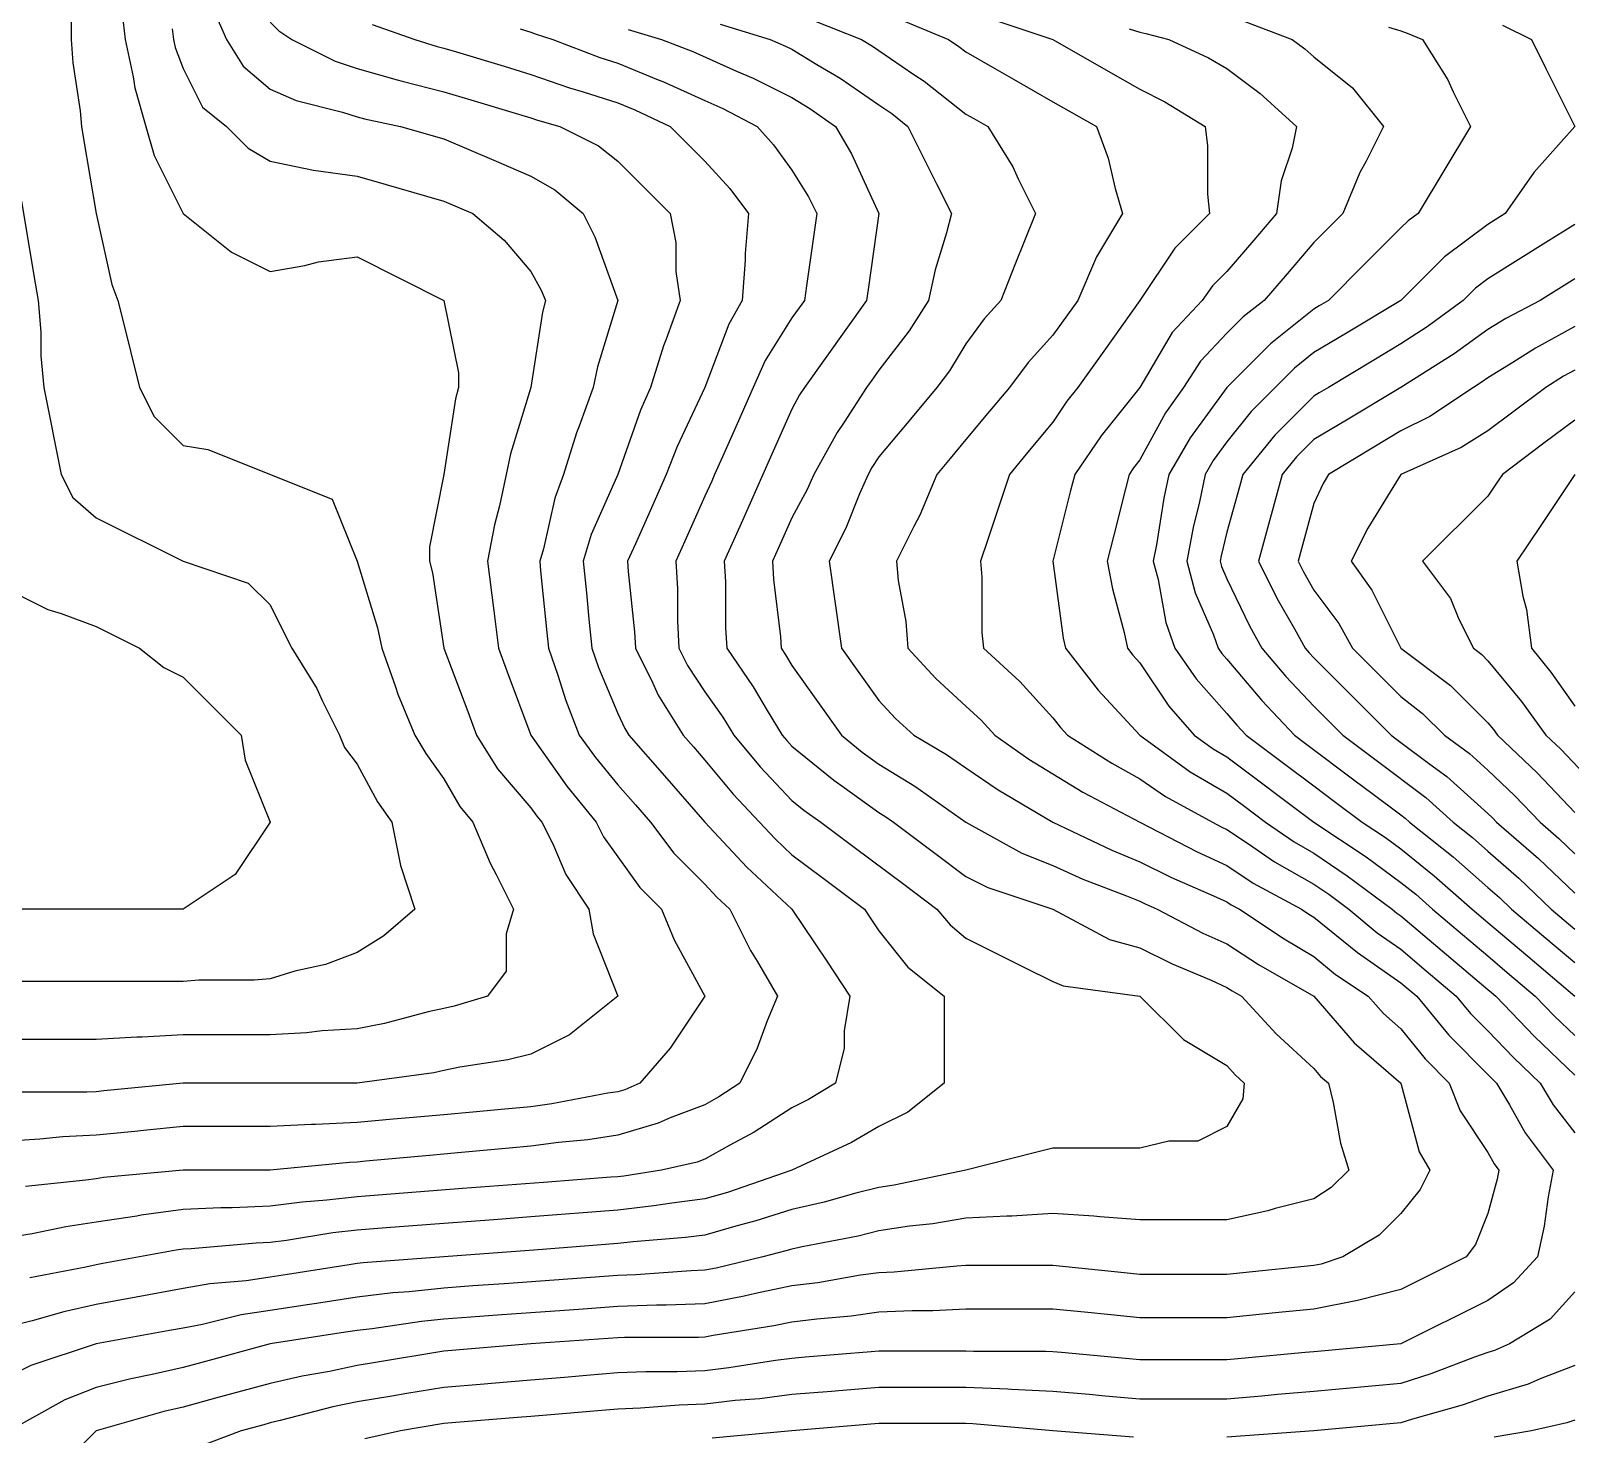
# Model space of a CAD drawing. Header units: inches. Extents: x 794995 to 811195, y 2485918 to 2508058.
# Drawn here: x 807723 to 808254, y 2498847 to 2499331 of the extents above; entities that cross this region are included whole.
import ezdxf

# ---------------------------------------------------------------- set-up
doc = ezdxf.new("R2010")
doc.units = ezdxf.units.IN
doc.header["$MEASUREMENT"] = 0
doc.layers.add('contour', color=7, linetype='Continuous')

msp = doc.modelspace()

# ---------------------------------------------------------------- linework, layer by layer
at = {"layer": 'contour'}
for points in [[(807736.59, 2499358.36), (807736.59, 2499328.36), (807737.16, 2499320.36), (807739.7, 2499303.82), (807740.16, 2499298.36), (807740.87, 2499294.08), (807745.16, 2499268.36), (807750.61, 2499243.82), (807752.66, 2499238.36), (807755.16, 2499228.36), (807757.16, 2499220.36), (807760.16, 2499208.36), (807765.16, 2499198.36), (807775.16, 2499188.36), (807783.73, 2499186.93), (807826.59, 2499169.79), (807835.16, 2499148.36), (807842.22, 2499125.42), (807843.73, 2499118.36), (807848.49, 2499105.03), (807849.28, 2499102.48), (807855.16, 2499088.36), (807858.84, 2499082.05), (807865.16, 2499073.36), (807870.61, 2499063.82), (807875.16, 2499058.36), (807881.04, 2499044.24), (807883.16, 2499040.36), (807889.16, 2499028.36), (807886.59, 2499019.79), (807886.59, 2499006.93), (807880.16, 2498998.36), (807868.69, 2498994.83), (807865.16, 2498994.08), (807859.7, 2498992.91), (807844.63, 2498988.89), (807835.16, 2498987.11), (807823.16, 2498986.36), (807817.79, 2498985.73), (807805.16, 2498985.03), (807775.16, 2498985.03), (807761.04, 2498984.24), (807759.28, 2498984.24), (807745.16, 2498983.36), (807715.16, 2498983.36)], [(807805.16, 2499334.36), (807808.16, 2499331.36), (807812.66, 2499328.36), (807827.66, 2499320.86), (807835.16, 2499318.36), (807849.01, 2499314.51), (807850.76, 2499313.96), (807865.16, 2499310.36), (807874.39, 2499307.59), (807890.87, 2499302.65), (807895.16, 2499301.36), (807897.38, 2499300.58), (807905.16, 2499298.36), (807918.49, 2499291.69), (807925.16, 2499286.36), (807934.16, 2499277.36), (807943.16, 2499268.36), (807945.16, 2499258.36), (807945.16, 2499248.36), (807946.59, 2499238.36), (807941.83, 2499225.03), (807940.87, 2499222.65), (807936.41, 2499208.36), (807932.98, 2499200.54), (807925.16, 2499178.36), (807915.93, 2499157.59), (807913.16, 2499148.36), (807914.25, 2499137.45), (807915.16, 2499128.36), (807916.16, 2499118.36), (807918.49, 2499111.69), (807925.16, 2499095.86), (807927.47, 2499090.67), (807928.91, 2499088.36), (807941.16, 2499074.36), (807955.16, 2499058.36), (807969.64, 2499042.84), (807985.16, 2499028.36), (807997.16, 2499010.36), (808005.16, 2498998.36), (808003.16, 2498986.36), (808003.16, 2498980.36), (808000.16, 2498968.36), (807990.87, 2498962.65), (807985.16, 2498959.79), (807972.12, 2498951.4), (807963.73, 2498946.93), (807955.16, 2498942.11), (807952.43, 2498941.09), (807940.16, 2498938.36), (807927.23, 2498936.29), (807925.16, 2498936.05), (807922.66, 2498935.86), (807899.45, 2498934.08), (807890.16, 2498933.36), (807871.59, 2498931.93), (807835.16, 2498929.13), (807824.72, 2498927.93), (807816.27, 2498927.25), (807805.16, 2498925.86), (807792.12, 2498925.32), (807788.2, 2498925.32), (807775.16, 2498924.72), (807760.76, 2498922.76), (807759.28, 2498922.48), (807745.16, 2498920.36), (807734.72, 2498918.8), (807723.16, 2498916.36), (807715.16, 2498915.03)], [(807754.16, 2499337.36), (807755.16, 2499328.36), (807758.02, 2499315.5), (807758.49, 2499311.7), (807762.3, 2499298.36), (807765.16, 2499288.36), (807775.16, 2499268.36), (807791.83, 2499255.03), (807805.16, 2499248.36), (807817.16, 2499250.36), (807821.83, 2499251.7), (807835.16, 2499253.36), (807865.16, 2499238.36), (807870.16, 2499213.36), (807870.16, 2499208.36), (807869.16, 2499204.36), (807865.16, 2499178.36), (807860.16, 2499153.36), (807860.16, 2499148.36), (807861.16, 2499144.36), (807865.16, 2499118.36), (807873.34, 2499096.54), (807876.41, 2499088.36), (807883.62, 2499076.82), (807895.16, 2499063.36), (807897.23, 2499060.43), (807898.91, 2499058.36), (807902.66, 2499050.86), (807907.16, 2499040.36), (807915.16, 2499028.36), (807916.59, 2499019.79), (807925.16, 2498998.36), (807908.49, 2498985.03), (807895.16, 2498978.36), (807887.16, 2498976.36), (807870.61, 2498973.82), (807865.16, 2498972.65), (807861.63, 2498971.89), (807835.16, 2498968.36), (807775.16, 2498968.36), (807747.89, 2498965.63), (807745.16, 2498965.36), (807742, 2498965.2), (807718.32, 2498965.2)], [(807785.59, 2499338.8), (807790.16, 2499328.36), (807795.93, 2499319.13), (807805.16, 2499311.22), (807814.16, 2499307.36), (807830.16, 2499303.36), (807835.16, 2499301.69), (807837.77, 2499300.97), (807850.16, 2499298.36), (807865.16, 2499294.08), (807883.16, 2499286.36), (807895.16, 2499281.22), (807903.34, 2499276.54), (807913.16, 2499268.36), (807917.16, 2499260.36), (807925.16, 2499238.36), (807918.1, 2499215.42), (807916.59, 2499208.36), (807911.83, 2499195.03), (807910.87, 2499192.65), (807906.41, 2499178.36), (807903.34, 2499170.18), (807899.45, 2499152.65), (807898.16, 2499148.36), (807898.49, 2499145.03), (807900.61, 2499123.82), (807901.16, 2499118.36), (807904.39, 2499109.13), (807907.16, 2499100.36), (807911.83, 2499088.36), (807917.42, 2499080.62), (807925.16, 2499071.22), (807931.16, 2499064.36), (807936.41, 2499058.36), (807944.45, 2499047.65), (807955.16, 2499036.93), (807959.3, 2499032.5), (807963.73, 2499028.36), (807970.87, 2499014.08), (807973.16, 2499010.36), (807980.16, 2498998.36), (807976.59, 2498989.79), (807973.16, 2498980.36), (807967.16, 2498968.36), (807959.96, 2498963.56), (807955.16, 2498960.86), (807943.16, 2498956.36), (807939.01, 2498954.51), (807925.16, 2498950.36), (807914.72, 2498948.8), (807904.63, 2498947.84), (807895.16, 2498946.54), (807887.66, 2498945.86), (807871.16, 2498944.36), (807865.16, 2498943.82), (807860.16, 2498943.36), (807838.16, 2498941.36), (807835.16, 2498941.09), (807832.55, 2498940.97), (807805.16, 2498938.36), (807775.16, 2498938.36), (807747.77, 2498935.75), (807745.16, 2498935.36), (807741.63, 2498934.83), (807720.87, 2498932.65)], [(807992.02, 2499335.22), (808009.16, 2499328.36), (808012.94, 2499326.14), (808015.16, 2499324.61), (808027.16, 2499316.36), (808030.76, 2499313.96), (808045.16, 2499302.65), (808047.89, 2499301.09), (808052.66, 2499298.36), (808061.31, 2499284.51), (808063.16, 2499280.36), (808069.16, 2499268.36), (808065.16, 2499258.36), (808062.3, 2499251.22), (808057.16, 2499238.36), (808051.47, 2499232.05), (808045.16, 2499223.36), (808039.44, 2499214.08), (808035.16, 2499208.36), (808026.07, 2499197.45), (808015.16, 2499184.36), (808012.76, 2499180.76), (808011.41, 2499178.36), (808008.49, 2499171.69), (808003.73, 2499159.79), (807998.02, 2499148.36), (808002.3, 2499118.36), (808007.66, 2499110.86), (808015.16, 2499100.36), (808020.87, 2499094.08), (808027.16, 2499088.36), (808038.49, 2499081.69), (808045.16, 2499077.11), (808056.27, 2499069.47), (808075.16, 2499058.36), (808095.48, 2499048.68), (808105.16, 2499044.72), (808116.07, 2499039.27), (808130.54, 2499032.98), (808135.16, 2499030.86), (808136.66, 2499029.86), (808139.45, 2499028.36), (808154.87, 2499018.08), (808165.16, 2499012), (808172.66, 2499005.86), (808183.91, 2498998.36), (808189.16, 2498992.36), (808195.16, 2498987.11), (808203.49, 2498976.69), (808211.83, 2498968.36), (808215.56, 2498958.76), (808225.16, 2498944.36), (808227.3, 2498940.5), (808228.91, 2498938.36), (808228.32, 2498935.2), (808225.16, 2498923.36), (808220.87, 2498912.65), (808217.66, 2498908.36), (808195.16, 2498897.11), (808180.16, 2498893.36), (808165.16, 2498890.36), (808154.25, 2498889.27), (808145.16, 2498888.36), (808135.16, 2498887.36), (808105.16, 2498887.36), (808095.16, 2498888.36), (808086.07, 2498889.27), (808075.16, 2498890.36), (808045.16, 2498890.36), (808033.73, 2498889.79), (808026.59, 2498889.79), (808015.16, 2498889.27), (808005.56, 2498887.96), (807993.73, 2498886.93), (807985.16, 2498885.86), (807978.95, 2498884.57), (807958.02, 2498881.22), (807955.16, 2498880.67), (807952.94, 2498880.58), (807927.38, 2498880.58), (807925.16, 2498880.5), (807895.16, 2498878.36), (807865.16, 2498875.86), (807841.59, 2498871.93), (807835.16, 2498870.86), (807825.69, 2498868.89), (807816.27, 2498867.25), (807805.16, 2498864.72), (807792.3, 2498861.22), (807786.41, 2498859.61), (807775.16, 2498856.54), (807768.49, 2498855.03), (807745.16, 2498848.36), (807730.16, 2498833.36)], [(808022.22, 2499335.42), (808039.16, 2499328.36), (808042.76, 2499325.96), (808045.16, 2499324.08), (808055.16, 2499318.36), (808061.52, 2499314.72), (808075.16, 2499306.93), (808080.61, 2499303.82), (808090.16, 2499298.36), (808094.25, 2499287.45), (808096.59, 2499276.93), (808099.16, 2499268.36), (808090.16, 2499253.36), (808083.73, 2499238.36), (808080.16, 2499233.36), (808075.16, 2499226.36), (808066.59, 2499216.93), (808060.16, 2499208.36), (808053.34, 2499200.18), (808045.16, 2499190.36), (808039.7, 2499183.82), (808035.16, 2499178.36), (808029.28, 2499164.24), (808027.16, 2499160.36), (808021.16, 2499148.36), (808021.83, 2499141.69), (808024.39, 2499127.59), (808025.16, 2499118.36), (808034.72, 2499107.93), (808045.16, 2499098.36), (808050.38, 2499093.58), (808055.16, 2499088.36), (808066.88, 2499080.09), (808075.16, 2499075.03), (808085.5, 2499068.71), (808105.16, 2499058.36), (808124.87, 2499048.08), (808135.16, 2499043.36), (808144.16, 2499037.36), (808160.87, 2499028.36), (808163.45, 2499026.65), (808165.16, 2499025.63), (808180.16, 2499013.36), (808195.16, 2499002.98), (808200.61, 2498998.36), (808211.66, 2498984.86), (808225.16, 2498971.36), (808226.62, 2498969.82), (808228.16, 2498968.36), (808232.66, 2498960.86), (808238.02, 2498951.22), (808247.66, 2498938.36), (808245.93, 2498929.13), (808244.57, 2498918.95), (808242.3, 2498908.36), (808234.05, 2498899.47), (808225.16, 2498893.36), (808195.16, 2498878.36), (808167.66, 2498875.86), (808165.16, 2498875.63), (808162.16, 2498875.36), (808140.16, 2498873.36), (808135.16, 2498872.91), (808105.16, 2498872.91), (808100.16, 2498873.36), (808078.16, 2498875.36), (808075.16, 2498875.63), (808072.55, 2498875.75), (808047.77, 2498875.75), (808045.16, 2498875.86), (808015.16, 2498875.86), (808012.43, 2498875.63), (807989.77, 2498873.75), (807985.16, 2498873.36), (807979.44, 2498872.65), (807963.44, 2498870.09), (807955.16, 2498869.13), (807945.56, 2498868.76), (807934.76, 2498868.76), (807925.16, 2498868.36), (807914.25, 2498867.45), (807906.7, 2498866.82), (807895.16, 2498865.86), (807881.52, 2498864.72), (807879.01, 2498864.51), (807865.16, 2498863.36), (807852.3, 2498861.22), (807847.16, 2498860.36), (807835.16, 2498858.36), (807826.88, 2498856.64), (807808.69, 2498851.89), (807805.16, 2498851.09), (807803.02, 2498850.5), (807795.16, 2498848.36), (807780.61, 2498842.91)], [(808052.66, 2499335.86), (808075.16, 2499328.36), (808094.25, 2499317.45), (808105.16, 2499311.22), (808113.73, 2499306.93), (808127.66, 2499298.36), (808128.49, 2499291.69), (808128.49, 2499275.03), (808129.16, 2499268.36), (808117.16, 2499256.36), (808105.16, 2499238.36), (808092.66, 2499220.86), (808083.73, 2499208.36), (808079.96, 2499203.56), (808075.16, 2499196.36), (808066.98, 2499186.54), (808060.16, 2499178.36), (808052.66, 2499155.86), (808050.16, 2499148.36), (808050.61, 2499142.91), (808050.61, 2499123.82), (808051.16, 2499118.36), (808063.73, 2499106.93), (808075.16, 2499094.36), (808077.77, 2499090.97), (808080.16, 2499088.36), (808095.48, 2499078.68), (808105.16, 2499073.36), (808113.98, 2499067.19), (808130.16, 2499058.36), (808133.45, 2499056.65), (808135.16, 2499055.86), (808142.66, 2499050.86), (808151.52, 2499044.72), (808165.16, 2499036.93), (808170.27, 2499033.47), (808177.16, 2499028.36), (808186.98, 2499020.18), (808195.16, 2499014.51), (808203.91, 2499007.11), (808214.25, 2498998.36), (808219.16, 2498992.36), (808225.16, 2498986.36), (808233.94, 2498977.14), (808243.16, 2498968.36), (808247.66, 2498960.86), (808255.16, 2498951.22)], [(808141.37, 2499334.57), (808157.66, 2499328.36), (808162, 2499325.2), (808165.16, 2499322.36), (808178.49, 2499311.7), (808189.16, 2499298.36), (808183.16, 2499286.36), (808181.04, 2499282.48), (808175.16, 2499268.36), (808170.16, 2499263.36), (808165.16, 2499258.36), (808155.93, 2499247.59), (808148.02, 2499238.36), (808140.78, 2499232.74), (808135.16, 2499227.11), (808126.07, 2499217.45), (808120.16, 2499208.36), (808113.98, 2499199.54), (808105.16, 2499183.36), (808102.94, 2499180.58), (808101.41, 2499178.36), (808100.16, 2499173.36), (808096.16, 2499157.36), (808093.91, 2499148.36), (808095.69, 2499138.89), (808099.7, 2499123.82), (808100.87, 2499118.36), (808102.76, 2499115.96), (808105.16, 2499113.36), (808115.16, 2499098.36), (808123.91, 2499088.36), (808130.42, 2499083.62), (808135.16, 2499080.86), (808165.16, 2499058.36), (808183.16, 2499046.36), (808195.16, 2499037.59), (808200.27, 2499033.47), (808206.07, 2499028.36), (808216.41, 2499019.61), (808225.16, 2499012.21), (808232.66, 2499005.86), (808241.52, 2498998.36), (808248.18, 2498991.38), (808255.16, 2498984.72)], [(807960.45, 2499333.66), (807977.66, 2499328.36), (807982.94, 2499326.14), (807985.16, 2499325.03), (807993.73, 2499319.79), (808001.83, 2499315.03), (808015.16, 2499305.86), (808019.6, 2499302.81), (808025.16, 2499298.36), (808031.83, 2499285.03), (808035.16, 2499278.36), (808040.16, 2499268.36), (808038.49, 2499261.69), (808034.57, 2499248.95), (808032.3, 2499238.36), (808025.59, 2499227.93), (808015.16, 2499214.36), (808012.66, 2499210.86), (808010.87, 2499208.36), (808003.16, 2499196.36), (808000.76, 2499192.76), (807992.66, 2499178.36), (807990.38, 2499173.14), (807985.16, 2499163.36), (807980.54, 2499152.98), (807978.49, 2499148.36), (807978.84, 2499142.05), (807981.16, 2499122.36), (807981.41, 2499118.36), (807982.94, 2499116.14), (807985.16, 2499112.36), (808002.3, 2499088.36), (808009.35, 2499082.56), (808015.16, 2499078.36), (808027.57, 2499070.77), (808045.16, 2499058.36), (808064.45, 2499047.65), (808075.16, 2499043.36), (808085.5, 2499038.71), (808100.54, 2499032.98), (808105.16, 2499031.09), (808106.98, 2499030.18), (808111.16, 2499028.36), (808126.88, 2499020.09), (808135.16, 2499016.36), (808146.07, 2499009.27), (808165.16, 2498998.36), (808179.01, 2498982.21), (808195.16, 2498968.36), (808201.47, 2498944.68), (808205.16, 2498938.36), (808201.83, 2498931.69), (808195.16, 2498923.36), (808187.66, 2498915.86), (808175.16, 2498908.36), (808167.66, 2498905.86), (808165.16, 2498905.36), (808140.61, 2498902.91), (808135.16, 2498902.36), (808105.16, 2498902.36), (808099.7, 2498902.91), (808075.16, 2498905.36), (808045.16, 2498905.36), (808042, 2498905.2), (808020.38, 2498903.14), (808015.16, 2498902.91), (808008.84, 2498902.05), (807994.05, 2498899.47), (807985.16, 2498898.36), (807972.53, 2498895.73), (807968.71, 2498894.81), (807955.16, 2498892.21), (807941.83, 2498891.7), (807938.49, 2498891.7), (807925.16, 2498891.22), (807913.16, 2498890.36), (807906.7, 2498889.9), (807895.16, 2498889.08), (807885.16, 2498888.36), (807874.39, 2498887.59), (807865.16, 2498886.93), (807857.42, 2498886.1), (807840.38, 2498883.58), (807835.16, 2498882.98), (807831.16, 2498882.36), (807805.16, 2498878.36), (807781.59, 2498871.93), (807775.16, 2498870.18), (807764.57, 2498867.77), (807757.16, 2498866.36), (807745.16, 2498863.36), (807734.45, 2498859.08), (807715.16, 2498848.36)], [(807891.41, 2499332.11), (807895.16, 2499330.86), (807896.98, 2499330.18), (807902.66, 2499328.36), (807918.95, 2499322.15), (807925.16, 2499320.18), (807939.01, 2499314.51), (807940.68, 2499313.88), (807955.16, 2499307.36), (807961.37, 2499304.57), (807973.16, 2499298.36), (807978.84, 2499292.05), (807985.16, 2499283.36), (807990.87, 2499274.08), (807993.73, 2499268.36), (807990.16, 2499243.36), (807989.45, 2499238.36), (807987.66, 2499235.86), (807985.16, 2499232.36), (807975.93, 2499217.59), (807971.83, 2499208.36), (807966.7, 2499196.82), (807961.16, 2499184.36), (807958.49, 2499178.36), (807957.47, 2499176.05), (807955.16, 2499170.86), (807948.24, 2499155.28), (807945.16, 2499148.36), (807945.69, 2499138.89), (807945.69, 2499127.84), (807946.16, 2499118.36), (807949.16, 2499112.36), (807955.16, 2499103.36), (807961.37, 2499094.57), (807965.16, 2499088.36), (807974.25, 2499077.45), (807985.16, 2499065.86), (807989.3, 2499062.5), (807995.16, 2499058.36), (808006.59, 2499049.79), (808023.73, 2499036.93), (808035.16, 2499028.36), (808039.7, 2499022.91), (808045.16, 2499018.36), (808058.49, 2499011.7), (808065.16, 2499008.36), (808075.16, 2499003.36), (808078.69, 2499001.89), (808105.16, 2498998.36), (808120.16, 2498983.36), (808135.16, 2498974.36), (808138.02, 2498971.22), (808141.16, 2498968.36), (808140.61, 2498962.91), (808135.16, 2498953.36), (808125.16, 2498948.36), (808115.16, 2498948.36), (808105.16, 2498945.86), (808075.16, 2498945.86), (808069.16, 2498944.36), (808045.16, 2498938.36), (808020.38, 2498933.14), (808015.16, 2498932.36), (808007.16, 2498930.36), (807996.27, 2498927.25), (807985.16, 2498924.72), (807972.74, 2498920.77), (807965.75, 2498918.95), (807955.16, 2498915.86), (807948.49, 2498915.03), (807930.38, 2498913.58), (807925.16, 2498912.98), (807920.87, 2498912.65), (807897.66, 2498910.86), (807865.16, 2498908.36), (807837.23, 2498906.29), (807835.16, 2498906.05), (807832.43, 2498905.63), (807811.16, 2498902.36), (807805.16, 2498901.44), (807796.98, 2498900.18), (807784.39, 2498899.13), (807775.16, 2498897.45), (807759.01, 2498894.51), (807745.16, 2498892), (807734.05, 2498889.47), (807723.16, 2498886.36), (807715.16, 2498884.36)], [(807771.41, 2499332.11), (807771.83, 2499328.36), (807772.43, 2499325.63), (807775.16, 2499318.36), (807781.83, 2499305.03), (807790.16, 2499298.36), (807797.66, 2499290.86), (807805.16, 2499286.36), (807820.16, 2499283.36), (807835.16, 2499281.22), (807845.16, 2499278.36), (807859.16, 2499274.36), (807865.16, 2499272.65), (807875.16, 2499268.36), (807885.93, 2499259.13), (807895.16, 2499248.36), (807898.69, 2499241.89), (807900.16, 2499238.36), (807899.16, 2499234.36), (807895.16, 2499208.36), (807888.1, 2499185.42), (807886.59, 2499178.36), (807884.25, 2499167.45), (807882.53, 2499160.99), (807880.16, 2499148.36), (807882.3, 2499131.22), (807883.91, 2499118.36), (807886.98, 2499110.18), (807895.16, 2499088.36), (807907.57, 2499070.77), (807917.66, 2499058.36), (807920.16, 2499053.36), (807925.16, 2499046.36), (807932.66, 2499035.86), (807940.16, 2499028.36), (807944.57, 2499017.77), (807955.16, 2498998.36), (807943.16, 2498980.36), (807932.66, 2498968.36), (807927.47, 2498966.05), (807925.16, 2498965.36), (807921.63, 2498964.83), (807902.36, 2498961.16), (807895.16, 2498960.18), (807886.16, 2498959.36), (807875.16, 2498958.36), (807865.16, 2498957.45), (807853.16, 2498956.36), (807847.66, 2498955.86), (807835.16, 2498954.72), (807820.87, 2498954.08), (807819.44, 2498954.08), (807805.16, 2498953.36), (807775.16, 2498953.36), (807761.52, 2498952), (807758.49, 2498951.7), (807745.16, 2498950.36), (807733.73, 2498949.79), (807725.75, 2498948.95), (807715.16, 2498948.36)], [(807928.69, 2499331.89), (807940.16, 2499328.36), (807951.02, 2499324.22), (807966.07, 2499317.45), (807971.83, 2499315.03), (807985.16, 2499308.36), (807991.37, 2499304.57), (808000.16, 2499298.36), (808005.69, 2499288.89), (808015.16, 2499268.36), (808011.41, 2499242.11), (808010.87, 2499238.36), (807989.45, 2499208.36), (807987.77, 2499205.75), (807985.16, 2499200.86), (807978.24, 2499185.28), (807975.16, 2499178.36), (807969.01, 2499164.51), (807967.16, 2499160.36), (807961.83, 2499148.36), (807962.22, 2499141.3), (807962.22, 2499125.42), (807962.66, 2499118.36), (807971.83, 2499105.03), (807976.59, 2499096.93), (807981.83, 2499088.36), (807983.34, 2499086.54), (807985.16, 2499084.61), (807999.64, 2499072.84), (808003.16, 2499070.36), (808015.16, 2499061.69), (808017.23, 2499060.43), (808020.16, 2499058.36), (808034.45, 2499047.65), (808045.16, 2499039.61), (808052.66, 2499035.86), (808075.16, 2499028.36), (808094.72, 2499017.93), (808105.16, 2499015.03), (808116.27, 2499009.47), (808129.7, 2499003.82), (808135.16, 2499001.36), (808136.98, 2499000.18), (808140.16, 2498998.36), (808152.12, 2498985.32), (808165.16, 2498973.36), (808167.47, 2498970.67), (808170.16, 2498968.36), (808171.83, 2498961.69), (808174.39, 2498947.59), (808177.16, 2498938.36), (808171.16, 2498932.36), (808165.16, 2498928.36), (808151.83, 2498925.03), (808149.28, 2498924.24), (808135.16, 2498921.22), (808105.16, 2498921.22), (808091.31, 2498922.21), (808089.28, 2498922.48), (808075.16, 2498923.36), (808061.04, 2498922.48), (808059.28, 2498922.48), (808045.16, 2498921.7), (808033.73, 2498919.79), (808025.75, 2498918.95), (808015.16, 2498917.36), (808007.96, 2498915.56), (807988.69, 2498911.89), (807985.16, 2498911.09), (807983.09, 2498910.43), (807975.16, 2498908.36), (807959.03, 2498904.49), (807955.16, 2498903.75), (807950.36, 2498903.56), (807931.37, 2498902.15), (807925.16, 2498901.93), (807885.93, 2498899.13), (807875.16, 2498898.36), (807865.16, 2498897.65), (807853.16, 2498896.36), (807847.57, 2498895.95), (807835.16, 2498894.51), (807821.16, 2498892.36), (807818.79, 2498892), (807805.16, 2498889.9), (807795.16, 2498888.36), (807781.83, 2498885.03), (807775.16, 2498883.82), (807770.54, 2498882.98), (807745.16, 2498878.36), (807722.66, 2498870.86), (807715.16, 2498867.11)], [(807840.38, 2499333.58), (807855.16, 2499328.36), (807862.76, 2499325.96), (807865.16, 2499325.36), (807869.45, 2499324.08), (807885.93, 2499319.13), (807895.16, 2499316.36), (807908.49, 2499311.7), (807913.16, 2499310.36), (807925.16, 2499306.54), (807930.97, 2499304.17), (807943.16, 2499298.36), (807949.16, 2499292.36), (807955.16, 2499286.36), (807963.73, 2499276.93), (807970.16, 2499268.36), (807969.01, 2499254.51), (807969.01, 2499252.21), (807968.02, 2499238.36), (807963.34, 2499230.18), (807955.16, 2499208.36), (807945.56, 2499187.96), (807941.83, 2499178.36), (807936.7, 2499166.82), (807931.16, 2499154.36), (807928.49, 2499148.36), (807928.69, 2499144.83), (807930.87, 2499124.08), (807931.16, 2499118.36), (807937.16, 2499106.36), (807939.01, 2499102.21), (807947.66, 2499088.36), (807951.16, 2499084.36), (807955.16, 2499079.79), (807964.84, 2499068.04), (807979.35, 2499052.56), (807985.16, 2499047.11), (807995.87, 2499039.08), (808010.16, 2499028.36), (808012.16, 2499025.36), (808015.16, 2499020.86), (808025.16, 2499008.36), (808037.66, 2498998.36), (808037.66, 2498968.36), (808025.16, 2498958.36), (808015.16, 2498953.36), (808005.69, 2498947.84), (807985.16, 2498938.36), (807962.9, 2498930.62), (807955.16, 2498928.36), (807943.73, 2498926.93), (807937.57, 2498925.95), (807925.16, 2498924.51), (807895.16, 2498922.21), (807882.3, 2498921.22), (807877.66, 2498920.86), (807865.16, 2498919.9), (807854.45, 2498919.08), (807845.16, 2498918.36), (807835.16, 2498917.59), (807826.88, 2498916.64), (807810.87, 2498914.08), (807805.16, 2498913.36), (807800.36, 2498913.16), (807778.02, 2498911.22), (807775.16, 2498911.09), (807772.76, 2498910.76), (807760.16, 2498908.36), (807747.47, 2498906.05), (807745.16, 2498905.63), (807741.63, 2498904.83), (807722.36, 2498901.16)], [(808101.41, 2499332.11), (808105.16, 2499330.86), (808107.23, 2499330.43), (808115.16, 2499328.36), (808128.84, 2499322.05), (808135.16, 2499318.36), (808146.59, 2499309.79), (808159.16, 2499298.36), (808157.66, 2499290.86), (808153.91, 2499279.61), (808152.3, 2499268.36), (808144.39, 2499259.13), (808135.16, 2499248.36), (808130.16, 2499243.36), (808126.59, 2499238.36), (808116.27, 2499227.25), (808105.16, 2499208.36), (808091.83, 2499191.7), (808082.66, 2499178.36), (808081.16, 2499172.36), (808075.16, 2499148.36), (808078.69, 2499121.89), (808079.45, 2499118.36), (808090.76, 2499103.96), (808105.16, 2499088.36), (808122.53, 2499075.73), (808135.16, 2499068.36), (808140.87, 2499064.08), (808148.49, 2499058.36), (808158.34, 2499051.54), (808165.16, 2499047.65), (808176.65, 2499039.85), (808192.16, 2499028.36), (808193.79, 2499027), (808195.16, 2499026.05), (808225.16, 2499000.67), (808226.41, 2498999.61), (808227.89, 2498998.36), (808241.21, 2498984.41), (808255.16, 2498971.09)], [(808190.87, 2499332.65), (808195.16, 2499331.36), (808197.38, 2499330.58), (808202.66, 2499328.36), (808211.31, 2499314.51), (808213.16, 2499310.36), (808219.16, 2499298.36), (808201.16, 2499268.36), (808197.66, 2499265.86), (808195.16, 2499263.36), (808182.66, 2499250.86), (808170.16, 2499238.36), (808167.03, 2499236.49), (808165.16, 2499235.36), (808150.16, 2499223.36), (808135.16, 2499208.36), (808122.53, 2499190.99), (808115.16, 2499178.36), (808113.44, 2499170.09), (808110.87, 2499154.08), (808109.77, 2499148.36), (808111.47, 2499142.05), (808114.05, 2499127.25), (808117.16, 2499118.36), (808124.57, 2499107.77), (808135.16, 2499095.86), (808138.59, 2499091.79), (808141.83, 2499088.36), (808155.16, 2499078.36), (808165.16, 2499070.86), (808172.3, 2499065.5), (808181.83, 2499058.36), (808189.83, 2499053.03), (808195.16, 2499049.13), (808206.65, 2499039.85), (808219.7, 2499028.36), (808225.16, 2499023.75), (808238.91, 2499012.11), (808255.16, 2498998.36)], [(808230.16, 2499333.36), (808240.16, 2499328.36), (808245.16, 2499318.36), (808255.16, 2499298.36), (808241.04, 2499282.48), (808231.16, 2499268.36), (808225.16, 2499264.61), (808210.16, 2499253.36), (808195.16, 2499238.36), (808176.41, 2499227.11), (808165.16, 2499220.36), (808158.49, 2499215.03), (808151.83, 2499208.36), (808143.49, 2499200.03), (808135.16, 2499189.61), (808130.42, 2499183.1), (808127.66, 2499178.36), (808125.69, 2499168.89), (808123.55, 2499159.97), (808121.31, 2499148.36), (808124.25, 2499137.45), (808130.54, 2499122.98), (808132.16, 2499118.36), (808133.39, 2499116.6), (808135.16, 2499114.61), (808147.16, 2499100.36), (808158.49, 2499088.36), (808162.3, 2499085.5), (808179.44, 2499072.65), (808185.16, 2499068.36), (808195.16, 2499060.86), (808196.59, 2499059.79), (808198.16, 2499058.36), (808213.16, 2499046.36), (808225.16, 2499035.86), (808229.16, 2499032.36), (808233.34, 2499028.36), (808245.16, 2499018.36), (808255.16, 2499009.9)], [(807719.45, 2499272.65), (807723.73, 2499246.93), (807725.16, 2499238.36), (807726.07, 2499227.45), (807726.07, 2499219.27), (807727.16, 2499208.36), (807733.16, 2499178.36), (807737.16, 2499170.36), (807745.16, 2499163.36), (807775.16, 2499148.36), (807797.66, 2499140.86), (807805.16, 2499133.36), (807810.16, 2499123.36), (807812.66, 2499118.36), (807821.31, 2499104.51), (807823.16, 2499100.36), (807829.16, 2499088.36), (807830.87, 2499084.08), (807835.16, 2499078.36), (807842.22, 2499065.42), (807847.16, 2499058.36), (807850.16, 2499043.36), (807855.16, 2499028.36), (807844.39, 2499019.13), (807835.16, 2499013.36), (807824.25, 2499009.27), (807813.73, 2499006.93), (807805.16, 2499004.36), (807799.7, 2499003.82), (807780.61, 2499003.82), (807775.16, 2499003.36), (807715.16, 2499003.36)], [(808255.16, 2499264.61), (808245.16, 2499258.36), (808225.16, 2499245.86), (808220.87, 2499242.65), (808216.59, 2499238.36), (808204.25, 2499229.27), (808195.16, 2499223.36), (808185.78, 2499217.74), (808170.16, 2499208.36), (808167.03, 2499206.49), (808165.16, 2499205.36), (808151.66, 2499191.86), (808140.61, 2499178.36), (808139.45, 2499174.08), (808135.16, 2499158.36), (808133.22, 2499150.3), (808132.85, 2499148.36), (808133.34, 2499146.54), (808135.16, 2499142.36), (808142.9, 2499126.1), (808147.16, 2499118.36), (808155.43, 2499108.63), (808165.16, 2499098.36), (808170.16, 2499093.36), (808175.16, 2499088.36), (808186.59, 2499079.79), (808203.73, 2499066.93), (808213.16, 2499058.36), (808219.83, 2499053.03), (808225.16, 2499048.36), (808235.82, 2499039.03), (808246.98, 2499028.36), (808251.41, 2499024.61), (808255.16, 2499021.44)], [(808255.16, 2499245.86), (808243.16, 2499238.36), (808231.37, 2499232.15), (808225.16, 2499228.36), (808213.55, 2499219.97), (808195.16, 2499208.36), (808176.41, 2499197.11), (808165.16, 2499190.36), (808159.16, 2499184.36), (808154.25, 2499178.36), (808146.07, 2499148.36), (808152.43, 2499135.63), (808158.49, 2499125.03), (808162.16, 2499118.36), (808163.54, 2499116.74), (808165.16, 2499115.03), (808178.49, 2499101.7), (808191.83, 2499088.36), (808193.73, 2499086.93), (808195.16, 2499085.86), (808205.16, 2499078.36), (808210.95, 2499074.15), (808225.16, 2499061.36), (808226.7, 2499059.9), (808228.16, 2499058.36), (808242.6, 2499045.8), (808255.16, 2499033.82)], [(808255.16, 2499229.36), (808241.61, 2499221.91), (808233.73, 2499216.93), (808225.16, 2499211.69), (808223.22, 2499210.3), (808220.16, 2499208.36), (808205.16, 2499198.36), (808195.16, 2499193.36), (808185.78, 2499187.74), (808170.16, 2499178.36), (808168.32, 2499175.2), (808165.16, 2499168.36), (808160.87, 2499152.65), (808159.7, 2499148.36), (808161.52, 2499144.72), (808165.16, 2499138.36), (808173.73, 2499126.93), (808178.49, 2499118.36), (808195.16, 2499101.7), (808202.66, 2499095.86), (808210.16, 2499088.36), (808218.84, 2499082.05), (808225.16, 2499076.36), (808234.39, 2499067.59), (808243.16, 2499058.36), (808249.58, 2499052.78), (808255.16, 2499047.45)], [(808255.16, 2499214.36), (808251.29, 2499212.23), (808245.16, 2499208.36), (808233.73, 2499199.79), (808225.16, 2499193.36), (808215.93, 2499187.59), (808195.16, 2499178.36), (808183.73, 2499159.79), (808178.02, 2499148.36), (808185.16, 2499138.36), (808195.16, 2499118.36), (808212.3, 2499105.5), (808225.16, 2499092.65), (808227.09, 2499090.3), (808228.49, 2499088.36), (808242.19, 2499075.39), (808255.16, 2499061.69)], [(808255.16, 2499197.11), (808244.45, 2499189.08), (808230.16, 2499178.36), (808228.16, 2499175.36), (808225.16, 2499170.86), (808202.66, 2499148.36), (808212.3, 2499135.5), (808215.16, 2499128.36), (808220.16, 2499118.36), (808223.02, 2499116.22), (808225.16, 2499114.08), (808236.77, 2499099.97), (808245.16, 2499088.36), (808250.29, 2499083.5), (808264.89, 2499068.09)], [(808255.16, 2499178.36), (808243.16, 2499160.36), (808235.16, 2499148.36), (808237.16, 2499136.36), (808238.49, 2499131.7), (808240.16, 2499118.36), (808246.88, 2499110.09), (808255.16, 2499098.36)], [(807715.16, 2499138.36), (807728.49, 2499131.7), (807733.16, 2499130.36), (807745.16, 2499125.86), (807760.16, 2499118.36), (807768.49, 2499111.69), (807775.16, 2499108.36), (807785.16, 2499098.36), (807795.16, 2499088.36), (807796.59, 2499079.79), (807805.16, 2499058.36), (807793.16, 2499040.36), (807775.16, 2499028.36), (807685.16, 2499028.36)], [(808255.16, 2498896.36), (808246.59, 2498886.93), (808232.66, 2498878.36), (808227.47, 2498876.05), (808225.16, 2498875.36), (808220.54, 2498873.75), (808205.5, 2498868.02), (808195.16, 2498864.72), (808165.16, 2498862), (808152.66, 2498860.86), (808147.16, 2498860.36), (808135.16, 2498859.27), (808105.16, 2498859.27), (808093.16, 2498860.36), (808087.66, 2498860.86), (808075.16, 2498862), (808060.87, 2498862.65), (808059.56, 2498862.76), (808045.16, 2498863.36), (808015.16, 2498863.36), (808001.31, 2498862.21), (807998.79, 2498862), (807985.16, 2498860.86), (807974.05, 2498859.47), (807965.59, 2498858.8), (807955.16, 2498857.59), (807946.27, 2498857.25), (807932.98, 2498856.19), (807925.16, 2498855.86), (807918.24, 2498855.28), (807900.61, 2498853.82), (807895.16, 2498853.36), (807890.54, 2498852.98), (807867.89, 2498851.09), (807865.16, 2498850.86), (807850.16, 2498848.36), (807837.89, 2498845.63)], [(808255.16, 2498870.86), (808243.16, 2498866.36), (808239.01, 2498864.51), (808225.16, 2498860.36), (808216.27, 2498857.25), (808199.16, 2498852.36), (808195.16, 2498851.09), (808192.66, 2498850.86), (808165.16, 2498848.36), (808135.16, 2498846.22)], [(808102.94, 2498846.14), (808075.16, 2498848.36), (808047.56, 2498850.76), (808045.16, 2498850.86), (808015.16, 2498850.86), (807985.16, 2498848.36), (807957.66, 2498845.86)], [(808255.16, 2498852.11), (808252.43, 2498851.09), (808240.16, 2498848.36), (808227.38, 2498846.14)]]:
    msp.add_lwpolyline(points, dxfattribs=at)

doc.saveas('drawing.dxf')
